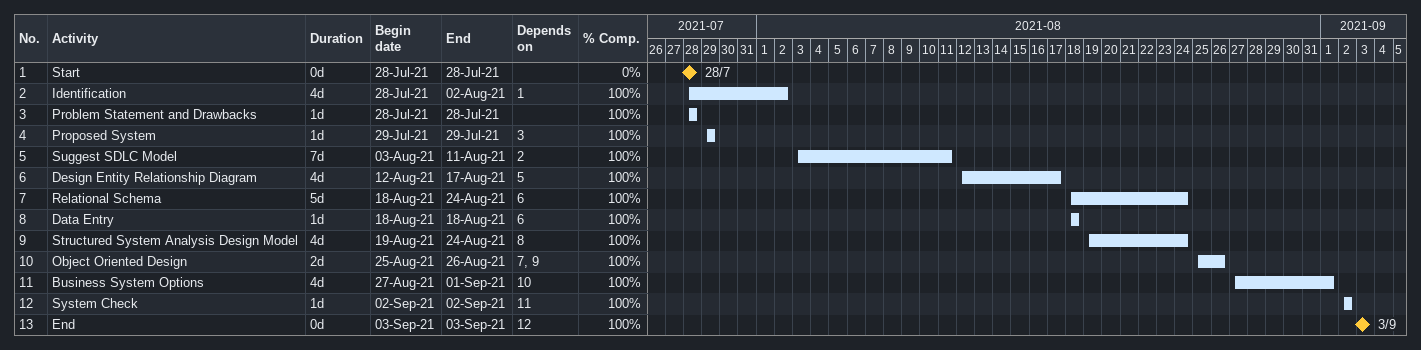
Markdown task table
| ID | Task | Duration | Start | Finish | Predecessors | % complete |
|---|---|---|---|---|---|---|
| 1 | Start | 0d | 2021-07-28 | 2021-07-28 |  | 0 |
| 2 | Identification | 4d | 2021-07-28 | 2021-08-02 | 1 | 100 |
| 3 | Problem Statement and Drawbacks | 1d | 2021-07-28 | 2021-07-28 |  | 100 |
| 4 | Proposed System | 1d | 2021-07-29 | 2021-07-29 | 3 | 100 |
| 5 | Suggest SDLC Model | 7d | 2021-08-03 | 2021-08-11 | 2 | 100 |
| 6 | Design Entity Relationship Diagram | 4d | 2021-08-12 | 2021-08-17 | 5 | 100 |
| 7 | Relational Schema | 5d | 2021-08-18 | 2021-08-24 | 6 | 100 |
| 8 | Data Entry | 1d | 2021-08-18 | 2021-08-18 | 6 | 100 |
| 9 | Structured System Analysis Design Model | 4d | 2021-08-19 | 2021-08-24 | 8 | 100 |
| 10 | Object Oriented Design | 2d | 2021-08-25 | 2021-08-26 | 7, 9 | 100 |
| 11 | Business System Options | 4d | 2021-08-27 | 2021-09-01 | 10 | 100 |
| 12 | System Check | 1d | 2021-09-02 | 2021-09-02 | 11 | 100 |
| 13 | End | 0d | 2021-09-03 | 2021-09-03 | 12 | 100 |
